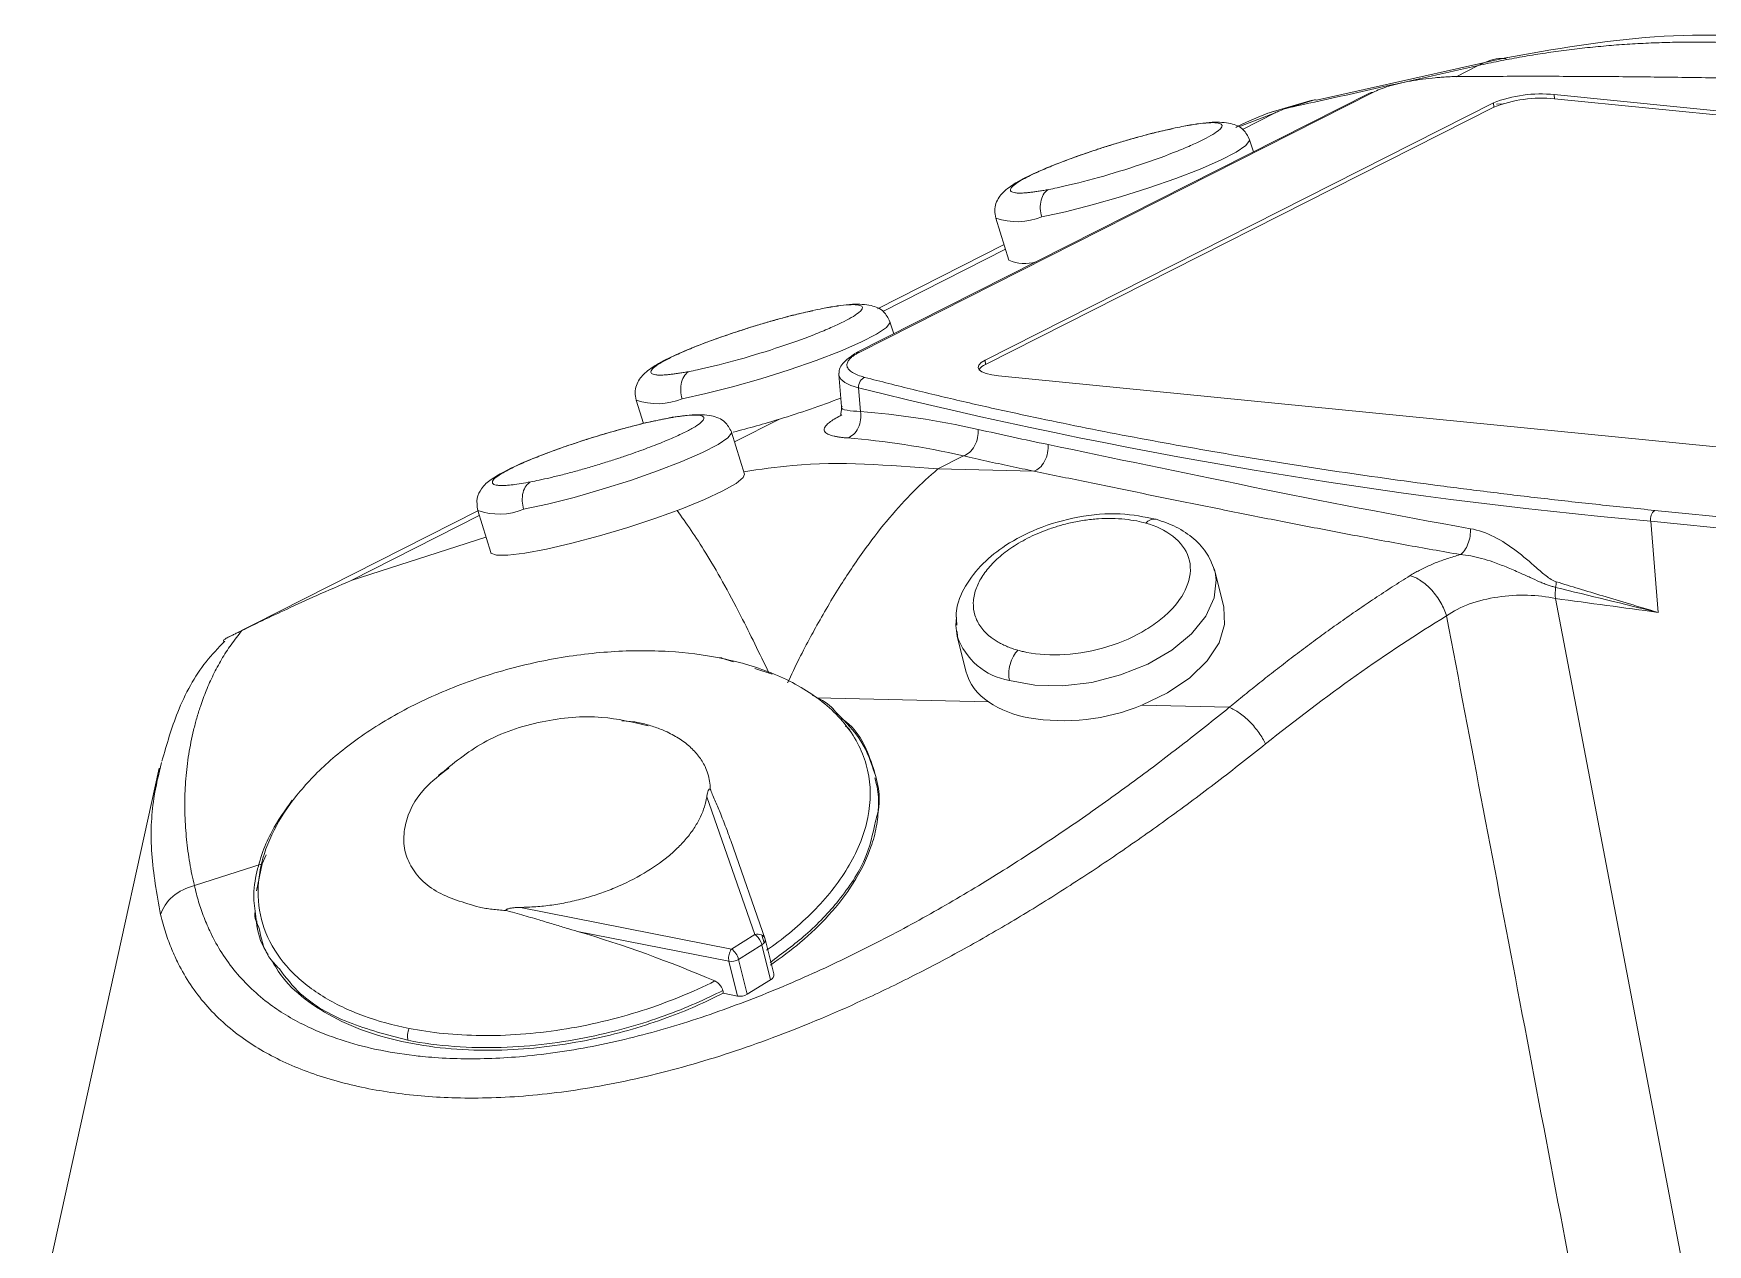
# Model space of a CAD drawing. Header units: millimetres. Extents: x -85 to 57, y -58 to 67.
# Drawn here: x -84.83 to -47.01, y 25.25 to 52.59 of the extents above; entities that cross this region are included whole.
import ezdxf

# ---------------------------------------------------------------- set-up
doc = ezdxf.new("R2010")
doc.units = ezdxf.units.MM

msp = doc.modelspace()

# ---------------------------------------------------------------- linework, layer by layer
at = {"color": 7, "linetype": 'Continuous', "lineweight": 15}
for p, q in [((-51.532, 52.05), (-55.84, 51.092)), ((-54.642, 51.25), (-66.247, 45.381)), ((-54.568, 51.264), (-66.171, 45.394)), ((-55.937, 51.085), (-56.87, 50.819)), ((-50.471, 51.213), (-29.109, 49.098)), ((-29.228, 49.015), (-50.463, 51.117)), ((-63.33, 45.217), (-51.847, 51.026)), ((-51.839, 50.93), (-63.323, 45.121)), ((-59.101, 50.443), (-59.163, 50.429)), ((-58.843, 50.499), (-58.74, 50.515)), ((-57.568, 50.525), (-57.639, 50.49)), ((-57.356, 50.2), (-57.366, 50.217)), ((-57.269, 49.922), (-57.354, 50.196)), ((-63.087, 48.427), (-62.795, 47.479)), ((-62.902, 47.827), (-65.763, 46.38)), ((-67.224, 46.334), (-67.287, 46.32)), ((-66.967, 46.39), (-66.864, 46.406)), ((-65.479, 46.091), (-65.49, 46.107)), ((-65.393, 45.812), (-65.478, 46.087)), ((-66.627, 44.946), (-66.634, 44.892)), ((-66.633, 44.927), (-66.634, 44.892)), ((-66.634, 44.892), (-66.576, 44.169)), ((-38.227, 42.409), (-63.023, 44.864)), ((-71.211, 44.318), (-71.048, 43.789)), ((-66.186, 44.592), (-66.143, 44.057)), ((-68.766, 42.646), (-69.059, 43.594)), ((-63.817, 43.056), (-64.399, 42.762)), ((-64.399, 42.762), (-62.226, 42.712)), ((-74.789, 41.815), (-80.405, 38.974)), ((-74.792, 41.825), (-74.499, 40.877)), ((-48.293, 41.581), (-48.127, 39.523)), ((-57.939, 39.645), (-58.134, 40.433)), ((-50.446, 39.836), (-47.077, 22.188)), ((-63.96, 39.089), (-63.956, 38.98)), ((-63.958, 38.987), (-63.762, 38.199)), ((-69.017, 38.407), (-69.284, 38.491)), ((-68.138, 38.132), (-68.528, 38.254)), ((-71.536, 37.072), (-71.246, 37.055)), ((-57.812, 37.38), (-59.788, 37.426)), ((-81.986, 36.003), (-84.828, 23.131)), ((-68.53, 32.25), (-69.617, 35.358)), ((-69.077, 34.372), (-68.299, 32.146)), ((-81.193, 33.354), (-79.659, 33.848)), ((-79.659, 33.848), (-79.791, 33.239)), ((-79.819, 32.778), (-79.772, 32.395)), ((-73.827, 32.863), (-69.056, 31.923)), ((-69.116, 31.646), (-72.537, 32.321)), ((-69.056, 31.923), (-68.53, 32.25)), ((-68.377, 32.238), (-68.32, 32.063)), ((-68.299, 32.146), (-68.103, 31.359)), ((-68.372, 32.016), (-68.898, 31.689)), ((-68.177, 31.229), (-68.372, 32.016)), ((-68.921, 30.859), (-69.116, 31.646)), ((-68.898, 31.689), (-68.703, 30.902)), ((-68.703, 30.902), (-68.177, 31.229)), ((-69.249, 30.924), (-68.921, 30.859))]:
    msp.add_line(p, q, dxfattribs=at)
at = {"color": 8, "linetype": 'Continuous', "lineweight": 15}
for p, q in [((-52.687, 51.619), (-52.188, 51.871)), ((-55.935, 51.081), (-56.529, 50.904)), ((-57.559, 50.5), (-56.775, 50.803)), ((-56.775, 50.803), (-57.516, 50.429)), ((-51.627, 51.006), (-51.778, 50.997)), ((-62.87, 47.721), (-65.64, 46.32)), ((-70.548, 43.897), (-70.445, 43.913)), ((-68.99, 43.373), (-67.971, 43.888)), ((-74.756, 41.709), (-77.654, 40.243)), ((-48.201, 41.827), (-39.941, 41.009)), ((-77.654, 40.243), (-74.606, 41.223)), ((-40.094, 40.768), (-48.293, 41.581)), ((-63.253, 37.506), (-67.139, 37.596))]:
    msp.add_line(p, q, dxfattribs=at)
at = {"color": 144, "linetype": 'Continuous', "lineweight": 0}
for p, q in [((-50.463, 51.117), (-50.471, 51.213)), ((-51.847, 51.026), (-51.839, 50.93)), ((-63.323, 45.121), (-63.33, 45.217)), ((-79.659, 33.848), (-79.57, 34.046))]:
    msp.add_line(p, q, dxfattribs=at)
at = {"color": 8, "linetype": 'Continuous', "lineweight": 15, "flags": 128}
for points in [[(-62.049, 48.456), (-61.512, 48.571), (-60.909, 48.723), (-60.272, 48.905), (-59.633, 49.107), (-59.023, 49.32), (-58.473, 49.532), (-58.01, 49.733), (-57.659, 49.913), (-57.436, 50.063), (-57.353, 50.175), (-57.356, 50.2)], [(-70.173, 44.346), (-69.635, 44.462), (-69.033, 44.614), (-68.396, 44.796), (-67.756, 44.998), (-67.146, 45.211), (-66.596, 45.423), (-66.134, 45.624), (-65.783, 45.804), (-65.56, 45.953), (-65.476, 46.066), (-65.479, 46.091)], [(-66.634, 44.892), (-66.631, 44.872), (-66.588, 44.791), (-66.498, 44.716), (-66.363, 44.649), (-66.186, 44.592)], [(-73.754, 41.854), (-73.216, 41.969), (-72.613, 42.121), (-71.977, 42.303), (-71.337, 42.505), (-70.727, 42.718), (-70.177, 42.93), (-69.715, 43.131), (-69.363, 43.311), (-69.14, 43.461), (-69.057, 43.573), (-69.061, 43.601)], [(-62.779, 37.988), (-62.207, 37.882), (-61.576, 37.867), (-60.919, 37.944), (-60.268, 38.111), (-59.656, 38.357), (-59.114, 38.671), (-58.669, 39.038), (-58.343, 39.438), (-58.152, 39.851), (-58.107, 40.258), (-58.134, 40.433)]]:
    msp.add_lwpolyline(points, dxfattribs=at)
at = {"color": 144, "linetype": 'Continuous', "lineweight": 0, "flags": 128}
for points in [[(-63.023, 44.864), (-63.177, 44.885), (-63.304, 44.916), (-63.4, 44.956), (-63.461, 45.002), (-63.485, 45.053), (-63.471, 45.108), (-63.418, 45.163), (-63.33, 45.217)], [(-68.766, 42.646), (-68.794, 42.567), (-68.956, 42.433), (-69.253, 42.265), (-69.669, 42.072), (-70.184, 41.864), (-70.771, 41.65), (-71.402, 41.442), (-72.044, 41.25), (-72.665, 41.084), (-73.235, 40.951), (-73.724, 40.86), (-74.109, 40.813), (-74.369, 40.814), (-74.492, 40.863), (-74.499, 40.877)], [(-59.788, 37.426), (-59.205, 37.704), (-58.704, 38.043), (-58.311, 38.427), (-58.044, 38.835), (-57.918, 39.247), (-57.939, 39.643), (-57.939, 39.645)]]:
    msp.add_lwpolyline(points, dxfattribs=at)
at = {"color": 7, "linetype": 'Continuous', "lineweight": 15, "flags": 128}
for points in [[(-58.134, 40.433), (-58.148, 40.482), (-58.181, 40.574)], [(-63.974, 39.419), (-63.988, 39.231), (-63.958, 38.987)]]:
    msp.add_lwpolyline(points, dxfattribs=at)
at = {"color": 7, "linetype": 'Continuous', "lineweight": 15}
for centre, radius, start, end in [((-54.582, 51.13), 0.134, 83.7075, 116.5602), ((-62.434, 48.261), 0.861, 245.215, 287.2449), ((-37.699, 159.184), 118.079, 256.03945, 264.85262), ((-74.56, 65.274), 22.378, 284.3348, 287.1236), ((-42.801, 135.354), 94.003, 257.28756, 258.27291), ((-48.032, 41.624), 0.265, 129.9104, 189.3204), ((-61.927, 39.508), 2.402, 236.4944, 260.0571), ((-61.563, 41.777), 4.699, 260.458, 292.184), ((-68.223, 31.341), 0.122, 292.5619, 8.456), ((-68.869, 31.173), 0.318, 260.6357, 301.5516)]:
    msp.add_arc(centre, radius, start, end, dxfattribs=at)
at = {"color": 144, "linetype": 'Continuous', "lineweight": 0}
for centre, radius, start, end in [((-50.778, 48.31), 2.919, 83.9703, 111.4939), ((-50.77, 48.214), 2.919, 83.9703, 111.4939), ((-63.222, 44.849), 0.29, 110.2525, 147.0668), ((-74.225, 64.385), 21.43, 286.9682, 290.8678), ((-62.626, 38.5), 1.176, 194.8095, 237.764), ((-68.437, 32.109), 0.144, 15.0771, 67.5826), ((-69.263, 31.63), 0.358, 32.5888, 54.8058), ((-69.32, 31.574), 0.437, 15.3317, 34.7405)]:
    msp.add_arc(centre, radius, start, end, dxfattribs=at)
at = {"color": 8, "linetype": 'Continuous', "lineweight": 15}
for centre, radius, start, end in [((-62.605, 49.776), 1.432, 250.3175, 292.8302), ((-70.729, 45.667), 1.432, 250.3175, 292.8302), ((-74.309, 43.174), 1.432, 250.3175, 292.8302), ((-59.51, 41.387), 0.243, 79.5825, 141.3859), ((-62.538, 39.467), 1.498, 198.6658, 260.7497)]:
    msp.add_arc(centre, radius, start, end, dxfattribs=at)
at = {"color": 7, "linetype": 'Continuous', "lineweight": 15}
for points, knots in [([(-44.745, 52.496), (-45.905, 52.545), (-48.232, 52.643), (-50.476, 52.238), (-51.601, 52.035)], [0, 0, 0, 0, 0.498682, 1, 1, 1, 1]), ([(-52.188, 51.871), (-52.034, 51.904), (-51.725, 51.971), (-51.257, 52.059), (-50.787, 52.137), (-50.314, 52.205), (-49.839, 52.263), (-49.362, 52.311), (-48.882, 52.349), (-48.401, 52.376), (-47.918, 52.394), (-47.433, 52.402), (-46.948, 52.399), (-46.461, 52.386), (-45.973, 52.364), (-45.647, 52.341), (-45.484, 52.329)], [0, 0, 0, 0, 0.071548, 0.143079, 0.214592, 0.286085, 0.357559, 0.429014, 0.50045, 0.571868, 0.643266, 0.714647, 0.78601, 0.857357, 0.928687, 1, 1, 1, 1]), ([(-56.529, 50.904), (-56.316, 50.951), (-55.583, 51.113), (-54.138, 51.434), (-52.9, 51.712), (-52.188, 51.871)], [0, 0, 0, 0, 0.14804, 0.510413, 1, 1, 1, 1]), ([(-52.188, 51.871), (-52.039, 51.944), (-51.841, 52.041), (-51.614, 52.027), (-51.557, 52.024)], [0, 0, 0, 0, 0.749955, 1, 1, 1, 1]), ([(-52.619, 51.622), (-52.663, 51.622), (-52.752, 51.621), (-52.888, 51.615), (-53.024, 51.607), (-53.211, 51.592), (-53.447, 51.565), (-53.722, 51.521), (-53.98, 51.467), (-54.21, 51.405), (-54.411, 51.337), (-54.515, 51.288), (-54.568, 51.264)], [0, 0, 0, 0, 0.061196, 0.122007, 0.182788, 0.243891, 0.371866, 0.500085, 0.62806, 0.756279, 0.877957, 1, 1, 1, 1]), ([(-30.682, 50.688), (-30.924, 50.712), (-31.406, 50.759), (-32.136, 50.826), (-32.87, 50.891), (-33.609, 50.953), (-34.353, 51.012), (-35.102, 51.069), (-36.487, 51.168), (-38.53, 51.296), (-41.264, 51.431), (-44.046, 51.531), (-46.399, 51.587), (-48.299, 51.614), (-49.73, 51.626), (-51.169, 51.629), (-52.136, 51.625), (-52.619, 51.622)], [0, 0, 0, 0, 0.035672, 0.0713315, 0.1069831, 0.1426315, 0.1782814, 0.2139374, 0.2496044, 0.3747925, 0.5000014, 0.6251895, 0.7503985, 0.8127997, 0.8751836, 0.9375753, 1, 1, 1, 1]), ([(-55.84, 51.092), (-55.857, 51.094), (-55.891, 51.098), (-55.921, 51.086), (-55.935, 51.081)], [0, 0, 0, 0, 0.515292, 1, 1, 1, 1]), ([(-56.825, 50.835), (-56.977, 50.777), (-57.293, 50.656), (-57.537, 50.537), (-57.664, 50.475)], [0, 0, 0, 0, 0.478532, 1, 1, 1, 1]), ([(-59.163, 50.429), (-59.291, 50.401), (-59.704, 50.311), (-60.552, 50.063), (-61.477, 49.747), (-62.172, 49.466), (-62.63, 49.237), (-62.922, 49.029), (-63.073, 48.827), (-63.123, 48.603), (-63.099, 48.483), (-63.087, 48.425)], [0, 0, 0, 0, 0.08057, 0.260485, 0.436649, 0.587863, 0.716909, 0.827127, 0.919788, 0.961347, 1, 1, 1, 1]), ([(-61.891, 49.072), (-61.928, 49.065), (-62.003, 49.051), (-62.108, 49.034), (-62.207, 49.019), (-62.299, 49.007), (-62.382, 48.999), (-62.473, 48.992), (-62.564, 48.99), (-62.647, 48.994), (-62.708, 49.007), (-62.759, 49.034), (-62.766, 49.085), (-62.683, 49.172), (-62.549, 49.26), (-62.408, 49.338), (-62.243, 49.42), (-61.997, 49.532), (-61.638, 49.679), (-61.294, 49.806), (-61.028, 49.899), (-60.874, 49.951), (-60.7, 50.008), (-60.467, 50.082), (-60.163, 50.173), (-59.858, 50.26), (-59.563, 50.338), (-59.284, 50.406), (-59.115, 50.443), (-59.032, 50.461)], [0, 0, 0, 0, 0.020193, 0.0406169, 0.0611642, 0.0817168, 0.1021482, 0.1223255, 0.1546168, 0.1869367, 0.2194802, 0.2522333, 0.3162376, 0.3802723, 0.4399393, 0.4698823, 0.5000996, 0.5604927, 0.6208901, 0.6855806, 0.7179429, 0.736399, 0.7506973, 0.7911052, 0.8329643, 0.8755051, 0.9179698, 0.9596645, 1, 1, 1, 1]), ([(-61.702, 49.11), (-61.467, 49.16), (-61.187, 49.228), (-60.578, 49.394), (-60.251, 49.492), (-59.625, 49.698), (-59.328, 49.804), (-58.949, 49.953), (-58.833, 50), (-58.626, 50.09), (-58.536, 50.131), (-58.288, 50.251), (-58.15, 50.33), (-57.983, 50.461), (-57.955, 50.513), (-58.032, 50.576), (-58.136, 50.587), (-58.437, 50.568), (-58.633, 50.539), (-58.843, 50.499)], [0, 0, 0, 0, 0.125, 0.125, 0.25, 0.25, 0.375, 0.375, 0.4375, 0.4375, 0.5, 0.5, 0.625, 0.625, 0.75, 0.75, 0.875, 0.875, 1, 1, 1, 1]), ([(-57.354, 50.196), (-57.397, 50.278), (-57.496, 50.469), (-57.792, 50.58), (-58.198, 50.607), (-58.568, 50.55), (-58.761, 50.52)], [0, 0, 0, 0, 0.179297, 0.414381, 0.693537, 1, 1, 1, 1]), ([(-61.891, 49.072), (-61.927, 49.055), (-61.963, 49.027), (-62.023, 48.946), (-62.048, 48.892), (-62.079, 48.772), (-62.085, 48.705), (-62.079, 48.575), (-62.066, 48.511), (-62.049, 48.456)], [0, 0, 0, 0, 0.25, 0.25, 0.5, 0.5, 0.75, 0.75, 1, 1, 1, 1]), ([(-67.287, 46.32), (-67.415, 46.292), (-67.828, 46.202), (-68.676, 45.953), (-69.601, 45.638), (-70.296, 45.357), (-70.754, 45.128), (-71.046, 44.92), (-71.197, 44.718), (-71.247, 44.494), (-71.222, 44.373), (-71.21, 44.315)], [0, 0, 0, 0, 0.08057, 0.260485, 0.436649, 0.587863, 0.716909, 0.827127, 0.919788, 0.961347, 1, 1, 1, 1]), ([(-70.015, 44.963), (-70.052, 44.956), (-70.127, 44.942), (-70.232, 44.925), (-70.331, 44.91), (-70.422, 44.898), (-70.506, 44.889), (-70.597, 44.883), (-70.687, 44.88), (-70.771, 44.885), (-70.832, 44.898), (-70.883, 44.925), (-70.889, 44.976), (-70.807, 45.063), (-70.672, 45.151), (-70.531, 45.228), (-70.367, 45.311), (-70.121, 45.423), (-69.762, 45.57), (-69.418, 45.697), (-69.151, 45.79), (-68.998, 45.841), (-68.824, 45.899), (-68.59, 45.973), (-68.287, 46.064), (-67.982, 46.15), (-67.687, 46.228), (-67.408, 46.297), (-67.239, 46.334), (-67.156, 46.352)], [0, 0, 0, 0, 0.020193, 0.0406169, 0.0611642, 0.0817168, 0.1021482, 0.1223255, 0.1546168, 0.1869367, 0.2194802, 0.2522333, 0.3162376, 0.3802723, 0.4399393, 0.4698823, 0.5000996, 0.5604927, 0.6208901, 0.6855806, 0.7179429, 0.736399, 0.7506973, 0.7911052, 0.8329643, 0.8755051, 0.9179698, 0.9596645, 1, 1, 1, 1]), ([(-69.826, 45.001), (-69.591, 45.051), (-69.311, 45.119), (-68.702, 45.285), (-68.375, 45.383), (-67.749, 45.589), (-67.452, 45.695), (-67.073, 45.843), (-66.957, 45.891), (-66.75, 45.98), (-66.66, 46.021), (-66.412, 46.142), (-66.273, 46.22), (-66.107, 46.352), (-66.079, 46.404), (-66.156, 46.467), (-66.26, 46.478), (-66.561, 46.459), (-66.757, 46.43), (-66.967, 46.39)], [0, 0, 0, 0, 0.125, 0.125, 0.25, 0.25, 0.375, 0.375, 0.4375, 0.4375, 0.5, 0.5, 0.625, 0.625, 0.75, 0.75, 0.875, 0.875, 1, 1, 1, 1]), ([(-65.478, 46.087), (-65.521, 46.169), (-65.62, 46.36), (-65.915, 46.471), (-66.322, 46.498), (-66.691, 46.441), (-66.885, 46.411)], [0, 0, 0, 0, 0.179297, 0.414381, 0.693537, 1, 1, 1, 1]), ([(-66.171, 45.394), (-66.195, 45.382), (-66.242, 45.357), (-66.301, 45.319), (-66.351, 45.28), (-66.406, 45.227), (-66.449, 45.16), (-66.455, 45.081), (-66.416, 45.006), (-66.331, 44.938), (-66.21, 44.878), (-66.101, 44.846), (-66.047, 44.83)], [0, 0, 0, 0, 0.061196, 0.122007, 0.182788, 0.243891, 0.371866, 0.500084, 0.62806, 0.756279, 0.877957, 1, 1, 1, 1]), ([(-66.171, 45.394), (-66.194, 45.395), (-66.221, 45.397), (-66.242, 45.381), (-66.245, 45.379)], [0, 0, 0, 0, 0.8332951, 1, 1, 1, 1]), ([(-66.264, 45.37), (-66.37, 45.297), (-66.533, 45.185), (-66.62, 45.035), (-66.625, 44.97), (-66.627, 44.946)], [0, 0, 0, 0, 0.542113, 0.830809, 1, 1, 1, 1]), ([(-70.015, 44.963), (-70.051, 44.946), (-70.086, 44.918), (-70.147, 44.836), (-70.172, 44.783), (-70.203, 44.663), (-70.209, 44.596), (-70.202, 44.465), (-70.19, 44.402), (-70.173, 44.346)], [0, 0, 0, 0, 0.25, 0.25, 0.5, 0.5, 0.75, 0.75, 1, 1, 1, 1]), ([(-66.186, 44.592), (-66.19, 44.638), (-66.179, 44.695), (-66.124, 44.788), (-66.083, 44.819), (-66.047, 44.83)], [0, 0, 0, 0, 0.5, 0.5, 1, 1, 1, 1]), ([(-66.047, 44.83), (-65.866, 44.784), (-65.504, 44.69), (-64.953, 44.553), (-64.394, 44.417), (-63.828, 44.284), (-63.255, 44.154), (-62.674, 44.026), (-61.594, 43.795), (-59.979, 43.472), (-57.775, 43.079), (-55.491, 42.717), (-53.525, 42.441), (-51.918, 42.237), (-50.697, 42.092), (-49.46, 41.954), (-48.621, 41.869), (-48.201, 41.827)], [0, 0, 0, 0, 0.035672, 0.071331, 0.106983, 0.142631, 0.178281, 0.213937, 0.249604, 0.374792, 0.500001, 0.625189, 0.750398, 0.8128, 0.875184, 0.937575, 1, 1, 1, 1]), ([(-70.548, 43.897), (-70.51, 43.904), (-70.436, 43.918), (-70.331, 43.936), (-70.232, 43.95), (-70.14, 43.962), (-70.056, 43.971), (-69.966, 43.978), (-69.875, 43.98), (-69.791, 43.975), (-69.731, 43.963), (-69.68, 43.936), (-69.673, 43.884), (-69.756, 43.798), (-69.89, 43.709), (-70.031, 43.632), (-70.195, 43.549), (-70.442, 43.437), (-70.801, 43.291), (-71.144, 43.163), (-71.411, 43.071), (-71.565, 43.019), (-71.739, 42.962), (-71.972, 42.887), (-72.275, 42.796), (-72.58, 42.71), (-72.876, 42.632), (-73.155, 42.563), (-73.324, 42.527), (-73.407, 42.508)], [0, 0, 0, 0, 0.020193, 0.040617, 0.061164, 0.081717, 0.102148, 0.122325, 0.154617, 0.186937, 0.21948, 0.252233, 0.316238, 0.380272, 0.439939, 0.469882, 0.5001, 0.560493, 0.62089, 0.685581, 0.717943, 0.736399, 0.750697, 0.791105, 0.832964, 0.875505, 0.91797, 0.959665, 1, 1, 1, 1]), ([(-70.548, 43.897), (-70.578, 43.891), (-70.639, 43.879), (-70.704, 43.866), (-70.736, 43.859)], [0, 0, 0, 0, 0.4999517, 1, 1, 1, 1]), ([(-69.059, 43.597), (-69.105, 43.68), (-69.21, 43.874), (-69.516, 43.977), (-69.93, 44.001), (-70.288, 43.945), (-70.467, 43.918)], [0, 0, 0, 0, 0.187803, 0.438564, 0.719972, 1, 1, 1, 1]), ([(-66.436, 43.461), (-66.463, 43.463), (-66.518, 43.468), (-66.596, 43.477), (-66.673, 43.488), (-66.745, 43.503), (-66.83, 43.526), (-66.92, 43.565), (-66.97, 43.622), (-66.961, 43.691), (-66.913, 43.759), (-66.827, 43.831), (-66.713, 43.906), (-66.613, 43.958), (-66.565, 43.984)], [0, 0, 0, 0, 0.0428, 0.088927, 0.138374, 0.191144, 0.247244, 0.356057, 0.498044, 0.606463, 0.710901, 0.811314, 0.907685, 1, 1, 1, 1]), ([(-66.576, 44.171), (-66.576, 44.134), (-66.575, 44.048), (-66.597, 43.982), (-66.584, 43.976), (-66.578, 43.974)], [0, 0, 0, 0, 0.297009, 0.693944, 1, 1, 1, 1]), ([(-66.143, 44.057), (-66.134, 44.001), (-66.132, 43.938), (-66.149, 43.811), (-66.169, 43.746), (-66.225, 43.631), (-66.263, 43.58), (-66.346, 43.503), (-66.392, 43.477), (-66.436, 43.461)], [0, 0, 0, 0, 0.25, 0.25, 0.5, 0.5, 0.75, 0.75, 1, 1, 1, 1]), ([(-70.787, 43.849), (-70.83, 43.84), (-71.03, 43.799), (-71.448, 43.69), (-71.993, 43.536), (-72.644, 43.331), (-73.298, 43.099), (-73.986, 42.818), (-74.434, 42.579), (-74.685, 42.372), (-74.83, 42.096), (-74.805, 41.92), (-74.792, 41.826)], [0, 0, 0, 0, 0.027547, 0.130247, 0.228876, 0.320588, 0.475919, 0.592287, 0.780992, 0.876763, 0.934471, 1, 1, 1, 1]), ([(-70.736, 43.859), (-70.778, 43.85), (-70.862, 43.832), (-70.994, 43.802), (-71.129, 43.77), (-71.268, 43.735), (-71.41, 43.698), (-71.583, 43.651), (-71.789, 43.594), (-72.105, 43.501), (-72.502, 43.376), (-72.956, 43.221), (-73.361, 43.069), (-73.709, 42.927), (-73.998, 42.796), (-74.228, 42.675), (-74.389, 42.569), (-74.471, 42.482), (-74.46, 42.42), (-74.373, 42.393), (-74.26, 42.388), (-74.147, 42.391), (-73.999, 42.405), (-73.813, 42.431), (-73.668, 42.457), (-73.595, 42.47)], [0, 0, 0, 0, 0.020719, 0.041272, 0.061739, 0.082203, 0.102744, 0.123444, 0.155936, 0.188499, 0.254149, 0.319181, 0.382376, 0.441035, 0.499763, 0.560178, 0.620663, 0.685034, 0.750572, 0.815999, 0.848027, 0.880126, 0.920138, 0.959896, 1, 1, 1, 1]), ([(-63.487, 43.655), (-63.483, 43.599), (-63.486, 43.535), (-63.512, 43.405), (-63.535, 43.34), (-63.6, 43.223), (-63.641, 43.172), (-63.727, 43.096), (-63.774, 43.07), (-63.817, 43.056)], [0, 0, 0, 0, 0.25, 0.25, 0.5, 0.5, 0.75, 0.75, 1, 1, 1, 1]), ([(-61.907, 43.313), (-61.903, 43.256), (-61.905, 43.193), (-61.931, 43.063), (-61.953, 42.997), (-62.016, 42.879), (-62.055, 42.828), (-62.139, 42.752), (-62.184, 42.726), (-62.226, 42.712)], [0, 0, 0, 0, 0.25, 0.25, 0.5, 0.5, 0.75, 0.75, 1, 1, 1, 1]), ([(-62.226, 42.712), (-62.405, 42.749), (-62.763, 42.824), (-63.294, 42.939), (-63.642, 43.017), (-63.817, 43.056)], [0, 0, 0, 0, 0.333339, 0.666661, 1, 1, 1, 1]), ([(-73.754, 41.854), (-73.771, 41.91), (-73.783, 41.973), (-73.789, 42.103), (-73.783, 42.17), (-73.753, 42.291), (-73.728, 42.344), (-73.667, 42.425), (-73.631, 42.454), (-73.595, 42.47)], [0, 0, 0, 0, 0.25, 0.25, 0.5, 0.5, 0.75, 0.75, 1, 1, 1, 1]), ([(-62.226, 42.712), (-62.036, 42.673), (-61.655, 42.595), (-61.076, 42.476), (-60.491, 42.356), (-59.898, 42.235), (-59.299, 42.112), (-58.693, 41.989), (-58.08, 41.866), (-57.276, 41.705), (-56.276, 41.508), (-55.069, 41.277), (-53.843, 41.049), (-53.01, 40.902), (-52.594, 40.828)], [0, 0, 0, 0, 0.063927, 0.127902, 0.191935, 0.256031, 0.320197, 0.384442, 0.448773, 0.513195, 0.634915, 0.756591, 0.87827, 1, 1, 1, 1]), ([(-59.466, 41.626), (-59.729, 41.679), (-60.275, 41.789), (-61.227, 41.706), (-62.125, 41.447), (-62.851, 41.072), (-63.408, 40.63), (-63.798, 40.122), (-64.006, 39.637), (-63.976, 39.341), (-63.966, 39.238)], [0, 0, 0, 0, 0.142153, 0.295068, 0.444054, 0.573367, 0.687134, 0.80803, 0.932635, 1, 1, 1, 1]), ([(-62.588, 38.669), (-62.628, 38.681), (-62.709, 38.705), (-62.823, 38.748), (-62.931, 38.796), (-63.032, 38.85), (-63.126, 38.908), (-63.228, 38.982), (-63.333, 39.077), (-63.432, 39.195), (-63.508, 39.323), (-63.58, 39.502), (-63.611, 39.741), (-63.555, 40.033), (-63.439, 40.274), (-63.311, 40.458), (-63.158, 40.639), (-62.923, 40.856), (-62.572, 41.096), (-62.232, 41.271), (-61.964, 41.378), (-61.809, 41.431), (-61.633, 41.487), (-61.396, 41.549), (-61.085, 41.607), (-60.77, 41.64), (-60.462, 41.648), (-60.169, 41.632), (-59.989, 41.602), (-59.901, 41.587)], [0, 0, 0, 0, 0.020193, 0.040617, 0.061164, 0.081717, 0.102148, 0.122325, 0.154617, 0.186937, 0.21948, 0.252233, 0.316238, 0.380272, 0.439939, 0.469882, 0.5001, 0.560493, 0.62089, 0.685581, 0.717943, 0.736399, 0.750697, 0.791105, 0.832964, 0.875505, 0.91797, 0.959665, 1, 1, 1, 1]), ([(-58.134, 40.433), (-58.183, 40.571), (-58.28, 40.845), (-58.593, 41.189), (-58.987, 41.461), (-59.31, 41.572), (-59.466, 41.626)], [0, 0, 0, 0, 0.26522, 0.524323, 0.77091, 1, 1, 1, 1]), ([(-62.386, 38.621), (-62.136, 38.571), (-61.841, 38.551), (-61.21, 38.592), (-60.874, 38.653), (-60.241, 38.849), (-59.944, 38.983), (-59.571, 39.209), (-59.459, 39.288), (-59.259, 39.449), (-59.173, 39.529), (-58.939, 39.782), (-58.815, 39.974), (-58.681, 40.37), (-58.673, 40.574), (-58.792, 40.945), (-58.917, 41.112), (-59.259, 41.377), (-59.473, 41.475), (-59.7, 41.539)], [0, 0, 0, 0, 0.125, 0.125, 0.25, 0.25, 0.375, 0.375, 0.4375, 0.4375, 0.5, 0.5, 0.625, 0.625, 0.75, 0.75, 0.875, 0.875, 1, 1, 1, 1]), ([(-52.594, 40.828), (-52.562, 40.85), (-52.53, 40.882), (-52.47, 40.963), (-52.443, 41.014), (-52.399, 41.125), (-52.383, 41.185), (-52.364, 41.303), (-52.361, 41.361), (-52.363, 41.413)], [0, 0, 0, 0, 0.25, 0.25, 0.5, 0.5, 0.75, 0.75, 1, 1, 1, 1]), ([(-52.363, 41.413), (-52.183, 41.381), (-52.002, 41.316), (-51.655, 41.141), (-51.489, 41.032), (-51.172, 40.792), (-51.022, 40.66), (-50.801, 40.467), (-50.728, 40.403), (-50.58, 40.289), (-50.503, 40.238), (-50.425, 40.214)], [0, 0, 0, 0, 0.25, 0.25, 0.5, 0.5, 0.75, 0.75, 0.875, 0.875, 1, 1, 1, 1]), ([(-52.594, 40.828), (-52.644, 40.814), (-52.743, 40.786), (-52.887, 40.74), (-53.026, 40.691), (-53.159, 40.64), (-53.286, 40.586), (-53.406, 40.531), (-53.52, 40.473), (-53.628, 40.414), (-53.695, 40.373), (-53.729, 40.353)], [0, 0, 0, 0, 0.116069, 0.230917, 0.344541, 0.456931, 0.568075, 0.677967, 0.786604, 0.893962, 1, 1, 1, 1]), ([(-50.442, 40.089), (-50.468, 40.096), (-50.523, 40.109), (-50.61, 40.138), (-50.703, 40.174), (-50.838, 40.231), (-51.019, 40.313), (-51.269, 40.428), (-51.551, 40.549), (-51.84, 40.66), (-52.109, 40.744), (-52.356, 40.803), (-52.516, 40.82), (-52.594, 40.828)], [0, 0, 0, 0, 0.038728, 0.080537, 0.125729, 0.174591, 0.275069, 0.38562, 0.52925, 0.668172, 0.782981, 0.894036, 1, 1, 1, 1]), ([(-80.12, 39.113), (-79.967, 39.187), (-79.627, 39.352), (-79.064, 39.617), (-78.396, 39.921), (-77.913, 40.13), (-77.654, 40.243)], [0, 0, 0, 0, 0.1878484, 0.4171312, 0.6878484, 1, 1, 1, 1]), ([(-53.729, 40.353), (-53.863, 40.269), (-54.128, 40.102), (-54.524, 39.842), (-54.913, 39.579), (-55.297, 39.312), (-55.674, 39.042), (-56.045, 38.769), (-56.41, 38.495), (-56.769, 38.218), (-57.122, 37.94), (-57.469, 37.662), (-57.698, 37.473), (-57.812, 37.38)], [0, 0, 0, 0, 0.098303, 0.195129, 0.290474, 0.384338, 0.476721, 0.567627, 0.657057, 0.745011, 0.831488, 0.916485, 1, 1, 1, 1]), ([(-53.729, 40.353), (-53.652, 40.331), (-53.568, 40.293), (-53.4, 40.182), (-53.315, 40.109), (-53.16, 39.938), (-53.091, 39.841), (-52.978, 39.641), (-52.934, 39.539), (-52.904, 39.443)], [0, 0, 0, 0, 0.25, 0.25, 0.5, 0.5, 0.75, 0.75, 1, 1, 1, 1]), ([(-52.904, 39.443), (-52.758, 39.55), (-52.581, 39.641), (-52.187, 39.785), (-51.971, 39.838), (-51.525, 39.903), (-51.296, 39.916), (-50.853, 39.903), (-50.64, 39.879), (-50.446, 39.836)], [0, 0, 0, 0, 0.25, 0.25, 0.5, 0.5, 0.75, 0.75, 1, 1, 1, 1]), ([(-48.127, 39.523), (-48.513, 39.576), (-49.287, 39.682), (-50.06, 39.785), (-50.446, 39.836)], [0, 0, 0, 0, 0.499668, 1, 1, 1, 1]), ([(-52.904, 39.443), (-52.352, 36.538), (-51.226, 30.619), (-50.101, 24.701), (-49.529, 21.687)], [0, 0, 0, 0, 0.490814, 1, 1, 1, 1]), ([(-81.193, 33.354), (-81.212, 33.439), (-81.251, 33.612), (-81.299, 33.871), (-81.339, 34.134), (-81.371, 34.401), (-81.393, 34.672), (-81.407, 34.945), (-81.41, 35.22), (-81.404, 35.496), (-81.387, 35.773), (-81.359, 36.049), (-81.321, 36.325), (-81.272, 36.598), (-81.212, 36.87), (-81.14, 37.138), (-81.047, 37.437), (-80.925, 37.767), (-80.766, 38.122), (-80.579, 38.469), (-80.365, 38.807), (-80.203, 39.009), (-80.12, 39.113)], [0, 0, 0, 0, 0.032956, 0.067032, 0.102223, 0.138532, 0.17596, 0.214506, 0.254171, 0.294958, 0.336864, 0.37989, 0.424037, 0.469302, 0.515685, 0.563187, 0.611806, 0.681195, 0.754709, 0.832349, 0.914113, 1, 1, 1, 1]), ([(-80.12, 39.113), (-80.148, 39.099), (-80.198, 39.075), (-80.272, 39.039), (-80.327, 39.013), (-80.366, 38.994), (-80.401, 38.976), (-80.458, 38.947), (-80.512, 38.914), (-80.554, 38.881), (-80.526, 38.872), (-80.51, 38.868)], [0, 0, 0, 0, 0.097725, 0.174789, 0.212143, 0.248819, 0.28768, 0.331159, 0.491035, 0.715914, 1, 1, 1, 1]), ([(-80.508, 38.87), (-80.652, 38.721), (-81.072, 38.283), (-81.576, 37.381), (-81.817, 36.544), (-81.925, 36.168)], [0, 0, 0, 0, 0.222434, 0.650997, 1, 1, 1, 1]), ([(-76.344, 30.131), (-76.696, 30.2), (-77.042, 30.293), (-77.699, 30.535), (-78.011, 30.682), (-78.574, 31.031), (-78.825, 31.232), (-79.245, 31.679), (-79.413, 31.925), (-79.653, 32.448), (-79.724, 32.725), (-79.769, 33.291), (-79.743, 33.58), (-79.602, 34.152), (-79.488, 34.435), (-79.19, 34.98), (-79.007, 35.242), (-78.594, 35.735), (-78.349, 35.984), (-77.778, 36.475), (-77.453, 36.717), (-76.731, 37.174), (-76.334, 37.39), (-75.488, 37.781), (-75.039, 37.955), (-74.114, 38.249), (-73.64, 38.368), (-72.696, 38.546), (-72.227, 38.605), (-71.323, 38.665), (-70.887, 38.665), (-70.069, 38.615), (-69.686, 38.565), (-69.335, 38.496)], [0, 0, 0, 0, 0.0625, 0.0625, 0.125, 0.125, 0.1875, 0.1875, 0.25, 0.25, 0.3125, 0.3125, 0.375, 0.375, 0.4375, 0.4375, 0.5, 0.5, 0.5625, 0.5625, 0.625, 0.625, 0.6875, 0.6875, 0.75, 0.75, 0.8125, 0.8125, 0.875, 0.875, 0.9375, 0.9375, 1, 1, 1, 1]), ([(-62.779, 37.988), (-62.791, 38.034), (-62.797, 38.09), (-62.793, 38.215), (-62.783, 38.284), (-62.745, 38.416), (-62.719, 38.481), (-62.657, 38.59), (-62.622, 38.635), (-62.588, 38.669)], [0, 0, 0, 0, 0.25, 0.25, 0.5, 0.5, 0.75, 0.75, 1, 1, 1, 1]), ([(-62.588, 38.669), (-62.555, 38.66), (-62.49, 38.642), (-62.421, 38.628), (-62.386, 38.621)], [0, 0, 0, 0, 0.499952, 1, 1, 1, 1]), ([(-69.335, 38.496), (-68.935, 38.417), (-68.537, 38.306), (-67.786, 38.007), (-67.432, 37.819), (-66.813, 37.365), (-66.548, 37.099), (-66.15, 36.504), (-66.016, 36.175), (-65.9, 35.483), (-65.918, 35.12), (-66.098, 34.395), (-66.259, 34.034), (-66.692, 33.345), (-66.964, 33.017), (-67.574, 32.415), (-67.913, 32.14), (-68.265, 31.895)], [0, 0, 0, 0, 0.125, 0.125, 0.25, 0.25, 0.375, 0.375, 0.5, 0.5, 0.625, 0.625, 0.75, 0.75, 0.875, 0.875, 1, 1, 1, 1]), ([(-66.679, 37.246), (-66.717, 37.294), (-66.849, 37.462), (-67.075, 37.575), (-67.236, 37.656)], [0, 0, 0, 0, 0.284889, 1, 1, 1, 1]), ([(-57.812, 37.38), (-57.991, 37.236), (-58.349, 36.948), (-58.898, 36.518), (-59.457, 36.091), (-60.027, 35.666), (-60.61, 35.244), (-61.205, 34.826), (-61.813, 34.412), (-62.436, 34.003), (-63.072, 33.6), (-63.724, 33.203), (-64.391, 32.814), (-65.075, 32.434), (-65.775, 32.065), (-66.493, 31.707), (-67.228, 31.364), (-67.981, 31.037), (-68.752, 30.729), (-69.54, 30.443), (-70.344, 30.183), (-71.163, 29.954), (-71.993, 29.761), (-72.83, 29.607), (-73.63, 29.505), (-74.384, 29.45), (-75.084, 29.438), (-75.634, 29.461), (-76.011, 29.493), (-76.757, 29.574), (-77.666, 29.767), (-78.727, 30.188), (-79.563, 30.685), (-80.176, 31.27), (-80.582, 31.83), (-80.812, 32.245), (-80.98, 32.634), (-81.103, 32.99), (-81.163, 33.233), (-81.193, 33.354)], [0, 0, 0, 0, 0.025314, 0.050733, 0.076255, 0.101879, 0.127606, 0.153435, 0.179362, 0.205386, 0.231509, 0.257731, 0.284048, 0.310453, 0.336944, 0.363526, 0.390188, 0.416922, 0.443733, 0.470617, 0.49755, 0.524534, 0.551573, 0.578651, 0.605789, 0.629215, 0.652603, 0.675503, 0.685426, 0.692065, 0.754797, 0.787565, 0.831503, 0.883665, 0.911219, 0.938848, 0.959204, 0.979589, 1, 1, 1, 1]), ([(-70.942, 36.964), (-71.287, 37.044), (-72.061, 37.224), (-73.37, 37.101), (-74.662, 36.672), (-75.35, 36.109), (-75.675, 35.842)], [0, 0, 0, 0, 0.2123, 0.476457, 0.752678, 1, 1, 1, 1]), ([(-65.816, 35.861), (-65.901, 36.122), (-66.069, 36.636), (-66.478, 37.045), (-66.679, 37.246)], [0, 0, 0, 0, 0.508223, 1, 1, 1, 1]), ([(-66.58, 37.132), (-66.563, 37.12), (-66.166, 36.849), (-65.867, 36.11), (-65.65, 35.318), (-65.788, 34.872), (-65.807, 34.811)], [0, 0, 0, 0, 0.021514, 0.489145, 0.929411, 1, 1, 1, 1]), ([(-56.993, 36.552), (-57.033, 36.635), (-57.084, 36.722), (-57.206, 36.894), (-57.276, 36.979), (-57.427, 37.132), (-57.507, 37.199), (-57.665, 37.309), (-57.742, 37.351), (-57.812, 37.38)], [0, 0, 0, 0, 0.25, 0.25, 0.5, 0.5, 0.75, 0.75, 1, 1, 1, 1]), ([(-71.246, 37.055), (-71.196, 37.045), (-71.096, 37.024), (-70.952, 36.986), (-70.814, 36.943), (-70.68, 36.895), (-70.486, 36.814), (-70.247, 36.687), (-69.995, 36.498), (-69.793, 36.283), (-69.665, 36.073), (-69.589, 35.88), (-69.548, 35.71), (-69.542, 35.593), (-69.539, 35.534)], [0, 0, 0, 0, 0.049293, 0.098395, 0.147438, 0.196553, 0.245871, 0.372874, 0.500023, 0.627, 0.754175, 0.836128, 0.917876, 1, 1, 1, 1]), ([(-66.376, 36.857), (-66.381, 36.865), (-66.408, 36.903), (-66.452, 36.934), (-66.487, 36.958)], [0, 0, 0, 0, 0.2027366, 1, 1, 1, 1]), ([(-81.957, 32.7), (-81.939, 32.628), (-81.903, 32.487), (-81.841, 32.284), (-81.775, 32.094), (-81.705, 31.916), (-81.633, 31.751), (-81.504, 31.482), (-81.291, 31.115), (-80.845, 30.528), (-80.167, 29.91), (-79.155, 29.33), (-78, 28.913), (-76.695, 28.65), (-75.241, 28.532), (-73.64, 28.584), (-71.869, 28.83), (-70.008, 29.271), (-67.995, 29.939), (-66.258, 30.674), (-64.786, 31.395), (-63.646, 32.006), (-62.515, 32.663), (-61.391, 33.363), (-60.276, 34.104), (-59.17, 34.885), (-58.07, 35.703), (-57.355, 36.267), (-56.993, 36.552)], [0, 0, 0, 0, 0.01162, 0.022675, 0.033164, 0.043085, 0.052435, 0.06121, 0.08916, 0.117189, 0.170461, 0.216476, 0.263422, 0.30957, 0.354724, 0.405265, 0.457606, 0.515474, 0.575993, 0.648919, 0.688887, 0.729954, 0.772142, 0.815449, 0.859887, 0.905459, 0.952161, 1, 1, 1, 1]), ([(-74.755, 32.867), (-75.107, 32.969), (-75.65, 33.127), (-76.127, 33.524), (-76.374, 33.888), (-76.484, 34.298), (-76.43, 34.855), (-76.141, 35.473), (-75.639, 35.86), (-75.445, 36.01)], [0, 0, 0, 0, 0.207998, 0.3210426, 0.4343371, 0.5473824, 0.6606758, 0.8686738, 1, 1, 1, 1]), ([(-68.174, 31.561), (-67.944, 31.729), (-67.456, 32.084), (-66.819, 32.705), (-66.258, 33.431), (-65.929, 34.107), (-65.774, 34.68), (-65.729, 35.133), (-65.742, 35.506), (-65.804, 35.721), (-65.823, 35.79)], [0, 0, 0, 0, 0.133629, 0.283647, 0.451228, 0.636843, 0.738506, 0.840095, 0.949376, 1, 1, 1, 1]), ([(-78.983, 35.282), (-79.147, 35.051), (-79.416, 34.67), (-79.666, 34.102), (-79.811, 33.577), (-79.873, 33.123), (-79.832, 32.858), (-79.819, 32.778)], [0, 0, 0, 0, 0.280629, 0.462151, 0.668887, 0.901179, 1, 1, 1, 1]), ([(-73.827, 32.863), (-73.77, 32.864), (-73.655, 32.866), (-73.48, 32.877), (-73.301, 32.893), (-73.059, 32.923), (-72.747, 32.977), (-72.383, 33.065), (-72.029, 33.174), (-71.568, 33.348), (-71.028, 33.617), (-70.562, 33.943), (-70.253, 34.222), (-70.05, 34.444), (-69.883, 34.673), (-69.754, 34.904), (-69.661, 35.133), (-69.632, 35.284), (-69.617, 35.358)], [0, 0, 0, 0, 0.0300356, 0.0602452, 0.0907768, 0.1217785, 0.1845856, 0.2501363, 0.3095294, 0.3705792, 0.5000208, 0.6234217, 0.6864918, 0.7499229, 0.8133813, 0.8764241, 0.9387568, 1, 1, 1, 1]), ([(-69.617, 35.358), (-69.613, 35.387), (-69.605, 35.438), (-69.59, 35.49), (-69.575, 35.518), (-69.565, 35.53), (-69.554, 35.537), (-69.543, 35.535), (-69.539, 35.534)], [0, 0, 0, 0, 0.394703, 0.689526, 0.79935, 0.885624, 0.950722, 1, 1, 1, 1]), ([(-69.539, 35.534), (-69.523, 35.497), (-69.489, 35.414), (-69.415, 35.239), (-69.309, 34.989), (-69.206, 34.729), (-69.126, 34.516), (-69.093, 34.418), (-69.077, 34.372)], [0, 0, 0, 0, 0.101019, 0.226244, 0.468165, 0.760931, 0.887423, 1, 1, 1, 1]), ([(-81.193, 33.354), (-81.365, 33.313), (-81.542, 33.228), (-81.817, 32.991), (-81.913, 32.843), (-81.957, 32.7)], [0, 0, 0, 0, 0.5, 0.5, 1, 1, 1, 1]), ([(-79.783, 32.563), (-79.783, 32.553), (-79.777, 32.312), (-79.694, 32.049), (-79.545, 31.823), (-79.526, 31.794)], [0, 0, 0, 0, 0.0366701, 0.8773988, 1, 1, 1, 1]), ([(-74.161, 32.794), (-74.213, 32.797), (-74.315, 32.804), (-74.465, 32.82), (-74.612, 32.84), (-74.707, 32.858), (-74.755, 32.867)], [0, 0, 0, 0, 0.25033, 0.500052, 0.749748, 1, 1, 1, 1]), ([(-74.161, 32.794), (-74.159, 32.798), (-74.154, 32.807), (-74.14, 32.817), (-74.121, 32.826), (-74.096, 32.835), (-74.066, 32.843), (-74.014, 32.852), (-73.934, 32.86), (-73.865, 32.862), (-73.827, 32.863)], [0, 0, 0, 0, 0.036855, 0.083359, 0.142762, 0.216687, 0.306018, 0.41129, 0.668507, 1, 1, 1, 1]), ([(-72.537, 32.321), (-72.623, 32.346), (-72.806, 32.401), (-73.096, 32.488), (-73.429, 32.588), (-73.735, 32.678), (-73.987, 32.748), (-74.109, 32.78), (-74.161, 32.794)], [0, 0, 0, 0, 0.155273, 0.331988, 0.530209, 0.772016, 0.901837, 1, 1, 1, 1]), ([(-79.272, 31.472), (-79.359, 31.562), (-79.624, 31.836), (-79.689, 32.181), (-79.733, 32.412)], [0, 0, 0, 0, 0.328774, 1, 1, 1, 1]), ([(-79.457, 31.686), (-79.375, 31.545), (-79.171, 31.193), (-78.632, 30.718), (-77.889, 30.272), (-77.008, 29.941), (-76.04, 29.728), (-75.029, 29.63), (-74.028, 29.636), (-73.053, 29.729), (-72.147, 29.89), (-71.295, 30.106), (-70.546, 30.353), (-69.86, 30.625), (-69.453, 30.824), (-69.249, 30.924)], [0, 0, 0, 0, 0.063769, 0.158717, 0.253639, 0.347195, 0.438157, 0.525495, 0.608435, 0.6839, 0.759325, 0.824408, 0.889451, 0.944716, 1, 1, 1, 1]), ([(-69.434, 31.202), (-69.936, 30.949), (-70.492, 30.72), (-71.666, 30.345), (-72.284, 30.198), (-73.518, 30.007), (-74.134, 29.963), (-75.3, 29.976), (-75.849, 30.033), (-76.344, 30.131)], [0, 0, 0, 0, 0.25, 0.25, 0.5, 0.5, 0.75, 0.75, 1, 1, 1, 1]), ([(-69.434, 31.202), (-69.419, 31.193), (-69.388, 31.174), (-69.347, 31.139), (-69.307, 31.096), (-69.271, 31.045), (-69.259, 31.008), (-69.252, 30.989)], [0, 0, 0, 0, 0.184359, 0.360829, 0.535344, 0.76922, 1, 1, 1, 1]), ([(-76.367, 29.862), (-75.684, 29.727), (-74.961, 29.68), (-73.561, 29.723), (-72.884, 29.812), (-71.643, 30.068), (-71.078, 30.234), (-70.075, 30.596), (-69.636, 30.792), (-69.252, 30.989)], [0, 0, 0, 0, 0.25, 0.25, 0.5, 0.5, 0.75, 0.75, 1, 1, 1, 1]), ([(-69.252, 30.989), (-69.25, 30.978), (-69.246, 30.955), (-69.248, 30.934), (-69.249, 30.924)], [0, 0, 0, 0, 0.4939018, 1, 1, 1, 1]), ([(-76.367, 29.862), (-76.376, 29.898), (-76.379, 29.944), (-76.371, 30.04), (-76.36, 30.089), (-76.344, 30.131)], [0, 0, 0, 0, 0.5, 0.5, 1, 1, 1, 1])]:
    msp.add_open_spline(points, degree=3, knots=knots, dxfattribs=at)
for points in [[(-56.775, 50.803), (-56.717, 50.833), (-56.631, 50.868), (-56.529, 50.904)], [(-58.843, 50.499), (-58.901, 50.488), (-58.964, 50.476), (-59.032, 50.461)], [(-61.702, 49.11), (-61.769, 49.096), (-61.832, 49.084), (-61.891, 49.072)], [(-66.967, 46.39), (-67.025, 46.379), (-67.088, 46.366), (-67.156, 46.352)], [(-69.826, 45.001), (-69.893, 44.987), (-69.955, 44.974), (-70.015, 44.963)], [(-66.143, 44.057), (-65.297, 43.996), (-64.409, 43.862), (-63.487, 43.655)], [(-63.817, 43.056), (-64.727, 43.264), (-65.603, 43.398), (-66.436, 43.461)], [(-61.907, 43.313), (-58.974, 42.704), (-55.773, 42.019), (-52.363, 41.413)], [(-73.407, 42.508), (-73.475, 42.494), (-73.538, 42.481), (-73.595, 42.47)], [(-59.7, 41.539), (-59.762, 41.556), (-59.829, 41.572), (-59.901, 41.587)], [(-50.446, 39.836), (-50.451, 39.918), (-50.449, 40.004), (-50.442, 40.089)], [(-52.904, 39.443), (-54.264, 38.618), (-55.627, 37.644), (-56.993, 36.552)], [(-72.537, 32.321), (-71.501, 32.015), (-70.461, 31.639), (-69.434, 31.202)]]:
    msp.add_open_spline(points, degree=3, dxfattribs=at)
at = {"color": 8, "linetype": 'Continuous', "lineweight": 15}
for points, knots in [([(-66.559, 44.18), (-66.565, 44.172), (-66.598, 44.124), (-66.474, 44.08), (-66.253, 44.065), (-66.143, 44.057)], [0, 0, 0, 0, 0.0967185, 0.5477582, 1, 1, 1, 1]), ([(-64.399, 42.762), (-65.504, 42.849), (-66.991, 42.968), (-68.415, 42.753), (-68.782, 42.698)], [0, 0, 0, 0, 0.742059, 1, 1, 1, 1]), ([(-67.792, 37.932), (-67.705, 38.117), (-67.534, 38.477), (-67.322, 38.88), (-67.107, 39.274), (-66.881, 39.671), (-66.598, 40.133), (-66.309, 40.575), (-65.945, 41.093), (-65.491, 41.673), (-64.951, 42.271), (-64.583, 42.598), (-64.399, 42.762)], [0, 0, 0, 0, 0.08509, 0.165661, 0.199358, 0.284599, 0.373898, 0.454523, 0.542648, 0.694033, 0.847016, 1, 1, 1, 1]), ([(-70.287, 41.826), (-70.078, 41.531), (-69.652, 40.928), (-68.947, 39.671), (-68.427, 38.598), (-68.213, 38.155)], [0, 0, 0, 0, 0.3610428, 0.7361735, 1, 1, 1, 1]), ([(-69.266, 38.477), (-69.268, 38.48), (-69.286, 38.502), (-69.312, 38.499), (-69.335, 38.496)], [0, 0, 0, 0, 0.113164, 1, 1, 1, 1]), ([(-81.935, 36.137), (-82, 35.87), (-82.153, 35.242), (-82.207, 34.092), (-82.04, 33.165), (-81.957, 32.7)], [0, 0, 0, 0, 0.268947, 0.633419, 1, 1, 1, 1]), ([(-65.807, 34.811), (-65.868, 34.523), (-65.996, 33.924), (-66.578, 33.049), (-67.315, 32.263), (-67.91, 31.824), (-68.188, 31.62)], [0, 0, 0, 0, 0.258838, 0.539038, 0.785343, 1, 1, 1, 1]), ([(-79.733, 32.412), (-79.779, 32.502), (-79.836, 32.613), (-79.824, 32.738), (-79.822, 32.76)], [0, 0, 0, 0, 0.818519, 1, 1, 1, 1]), ([(-76.367, 29.862), (-76.83, 29.982), (-77.769, 30.227), (-78.759, 30.798), (-79.126, 31.28), (-79.272, 31.472)], [0, 0, 0, 0, 0.369421, 0.748261, 1, 1, 1, 1])]:
    msp.add_open_spline(points, degree=3, knots=knots, dxfattribs=at)
at = {"color": 144, "linetype": 'Continuous', "lineweight": 0}
for points in [[(-50.425, 40.214), (-50.427, 40.175), (-50.433, 40.133), (-50.442, 40.089)], [(-48.127, 39.523), (-48.904, 39.712), (-49.676, 39.902), (-50.442, 40.089)], [(-68.383, 32.242), (-68.425, 32.261), (-68.48, 32.264), (-68.53, 32.25)], [(-68.53, 32.25), (-68.484, 32.22), (-68.43, 32.153), (-68.398, 32.086)], [(-68.372, 32.016), (-68.314, 32.053), (-68.284, 32.105), (-68.299, 32.146)], [(-68.398, 32.086), (-68.386, 32.062), (-68.378, 32.038), (-68.372, 32.016)], [(-69.124, 31.71), (-69.124, 31.687), (-69.121, 31.666), (-69.116, 31.646)], [(-69.116, 31.646), (-69.05, 31.633), (-68.96, 31.651), (-68.898, 31.689)]]:
    msp.add_open_spline(points, degree=3, dxfattribs=at)
for points, knots in [([(-48.127, 39.523), (-48.342, 39.587), (-48.759, 39.71), (-49.356, 39.89), (-49.907, 40.056), (-50.257, 40.163), (-50.425, 40.214)], [0, 0, 0, 0, 0.278642, 0.538188, 0.778641, 1, 1, 1, 1]), ([(-69.056, 31.923), (-69.076, 31.899), (-69.094, 31.865), (-69.118, 31.79), (-69.124, 31.748), (-69.124, 31.71)], [0, 0, 0, 0, 0.5, 0.5, 1, 1, 1, 1])]:
    msp.add_open_spline(points, degree=3, knots=knots, dxfattribs=at)

doc.saveas('drawing.dxf')
